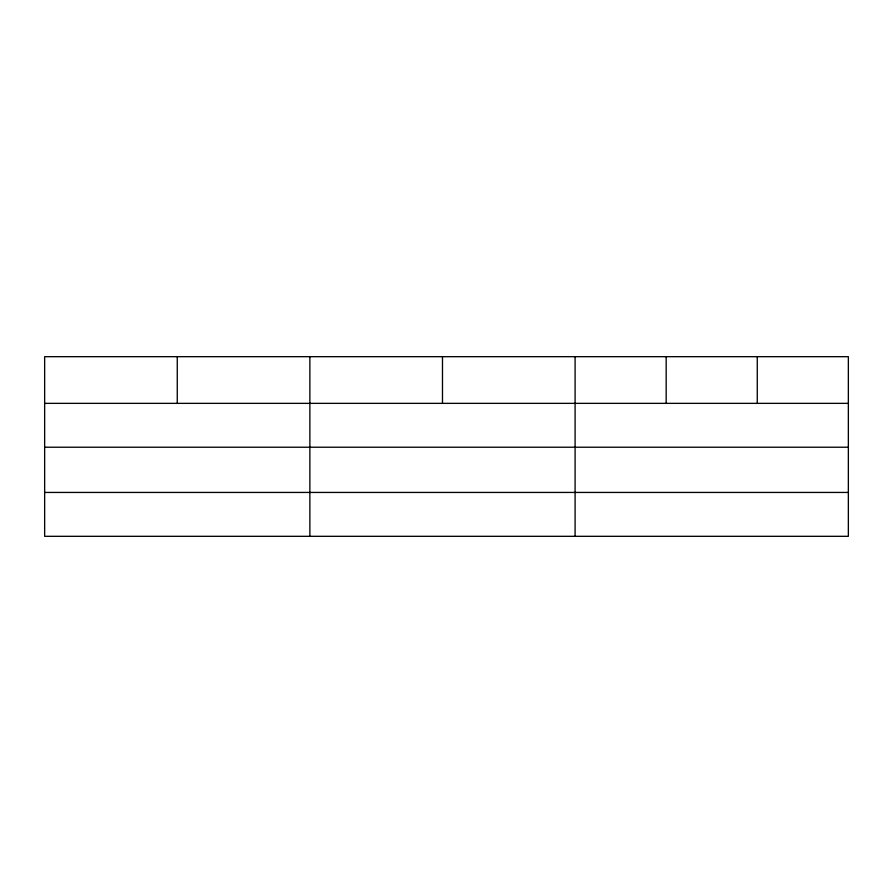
<?xml version="1.0" encoding="UTF-8"?>
<svg xmlns="http://www.w3.org/2000/svg" width="893" height="893" viewBox="0 0 893 893"><rect width="100%" height="100%" fill="white"/><g stroke="black" fill="none" stroke-linecap="round" stroke-linejoin="round"><path stroke-width="1.34" d="M848.35 447.226L848.35 356.687L44.65 356.687L44.65 536.313L848.35 536.313L848.35 447.226L44.65 447.226M44.65 403.357L848.35 403.357M44.65 492.434L848.35 492.434M757.264 356.687L757.264 403.357M666.178 356.687L666.178 403.357M575.092 356.687L575.092 536.313M442.481 356.687L442.481 403.357M309.871 356.687L309.871 536.313M177.261 356.687L177.261 403.357"/></g></svg>
